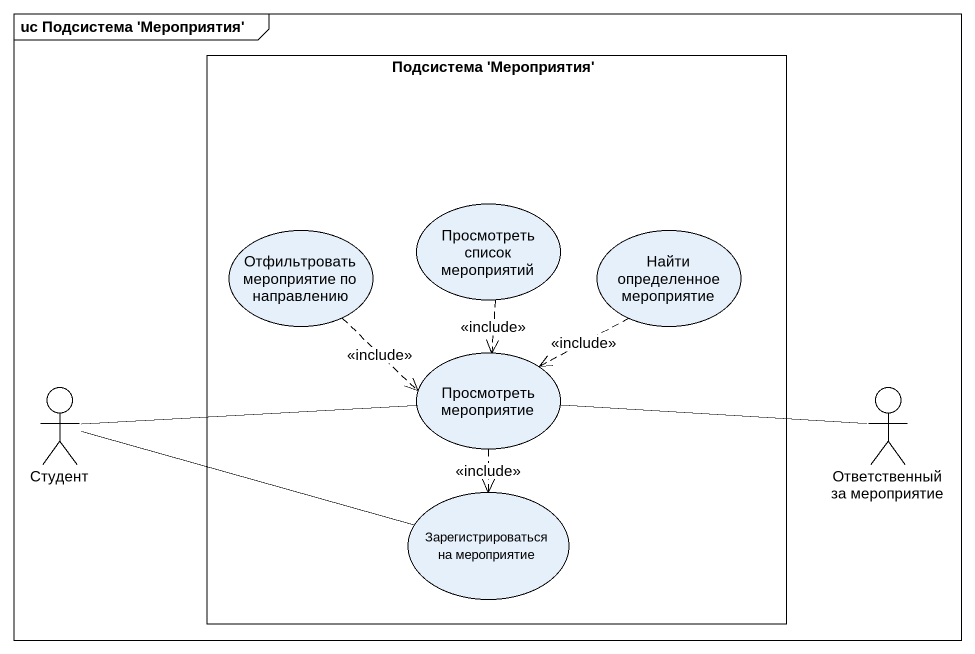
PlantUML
@startuml
mainframe uc Подсистема 'Мероприятия'
rectangle "Подсистема 'Мероприятия'" as Подсистема_Мероприятия {
  usecase "Отфильтровать мероприятие по направлению" as Отфильтровать_мероприятие
  usecase "Просмотреть список мероприятий" as Просмотреть_список
  usecase "Найти определенное мероприятие" as Найти_определенное
  usecase "Просмотреть мероприятие" as Просмотреть_мероприятие
  usecase "Зарегистрироваться на мероприятие" as Зарегистрироваться_на
}
actor Студент
actor "Ответственный за мероприятие" as Ответственный_за_мероприятие
Отфильтровать_мероприятие ..> Просмотреть_мероприятие : <<include>>
Просмотреть_список ..> Просмотреть_мероприятие : <<include>>
Найти_определенное ..> Просмотреть_мероприятие : <<include>>
Просмотреть_мероприятие ..> Зарегистрироваться_на : <<include>>
Студент -right- Просмотреть_мероприятие
Студент -right- Зарегистрироваться_на
Ответственный_за_мероприятие -left- Просмотреть_мероприятие
@enduml
